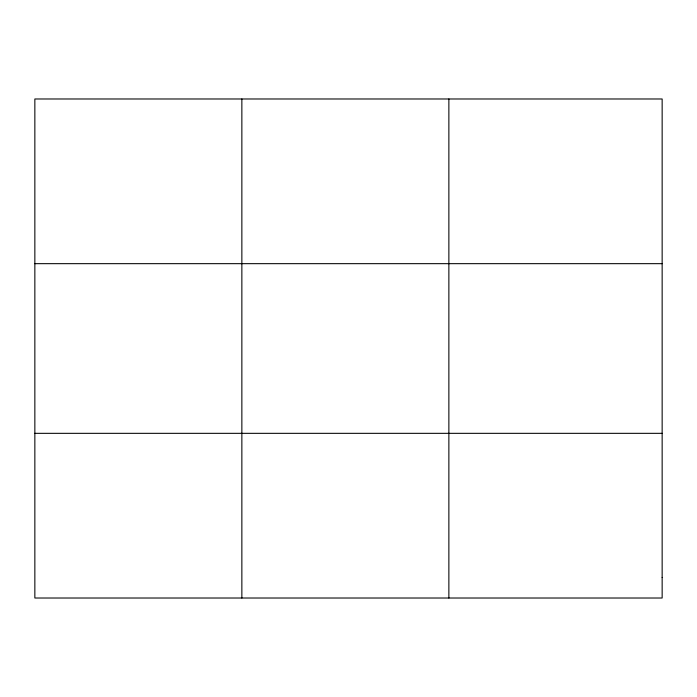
<?xml version="1.0" encoding="UTF-8"?>
<svg xmlns="http://www.w3.org/2000/svg" width="697" height="697" viewBox="0 0 697 697"><rect width="100%" height="100%" fill="white"/><g stroke="black" fill="none" stroke-linecap="round" stroke-linejoin="round"><path stroke-width="1.05" d="M241.859 598.017L241.859 98.983M448.868 598.017L448.868 98.983M34.85 263.666L662.15 263.666M34.85 433.334L662.15 433.334M662.15 577.43L662.15 598.017L34.85 598.017L34.85 98.983L662.15 98.983L662.15 577.43"/></g></svg>
